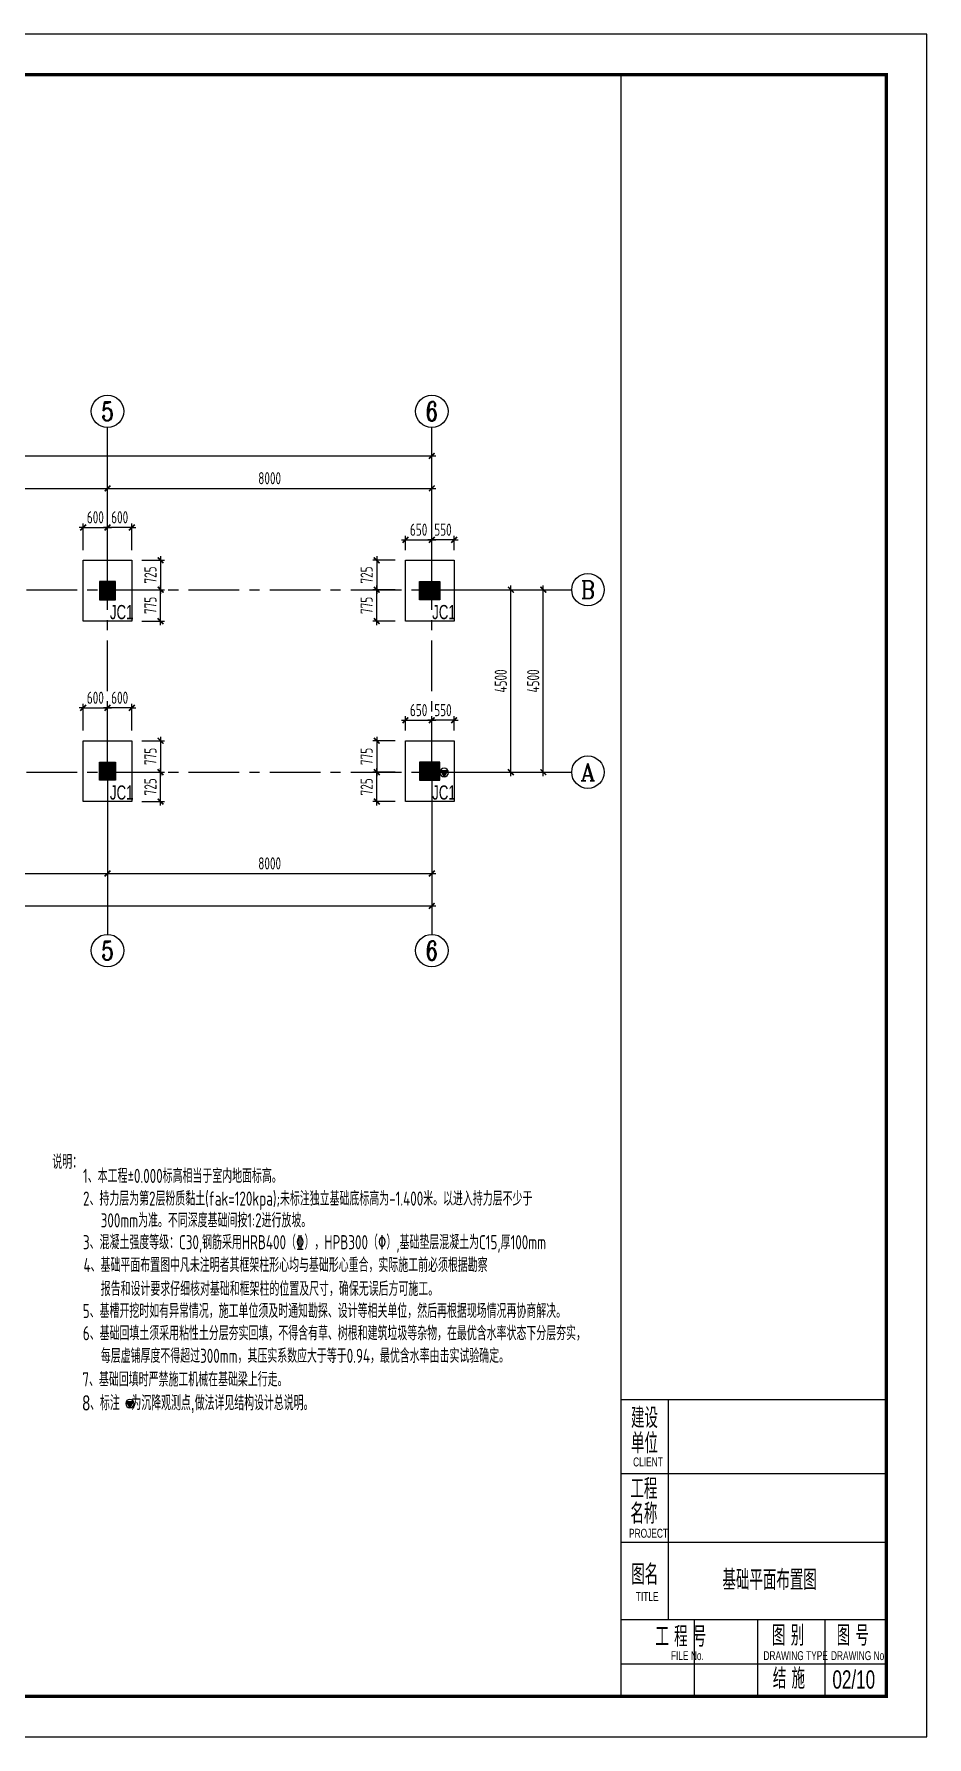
# Model space of a CAD drawing. Extents: x -544850 to 241437, y -10347 to 32059.
# Drawn here: x -378952 to -356925, y -10347 to 31653 of the extents above; entities that cross this region are included whole.
import ezdxf
from ezdxf.enums import TextEntityAlignment as Align

# ---------------------------------------------------------------- set-up
doc = ezdxf.new("R2010")
doc.units = 0
doc.header["$LTSCALE"] = 1000
doc.linetypes.add('CENTER', pattern=[2, 1.25, -0.25, 0.25, -0.25])
doc.layers.get('0').update_dxf_attribs({"linetype": 'CONTINUOUS'})
doc.layers.get('Defpoints').update_dxf_attribs({"linetype": 'CONTINUOUS'})
for name, color, linetype in [('AXIS', 253, 'CENTER'), ('AXIS_DIM', 3, 'CONTINUOUS'), ('COLU', 7, 'CONTINUOUS'), ('COLU_HATCH', 251, 'CONTINUOUS'), ('PUB_TEXT', 7, 'CONTINUOUS'), ('SM文字', 2, 'CONTINUOUS'), ('SM详图边线', 7, 'CONTINUOUS'), ('TEXT', 7, 'CONTINUOUS'), ('图框(修改)', 2, 'CONTINUOUS'), ('图框(锁住)', 7, 'CONTINUOUS'), ('桩标注', 6, 'CONTINUOUS')]:
    doc.layers.add(name, color=color, linetype=linetype)
doc.layers.add('出图隐藏', color=7, linetype='CONTINUOUS', plot=False)
doc.styles.add('_TCH_AXIS', font='COMPLEX', dxfattribs={"bigfont": 'GBCBIG'})
doc.styles.add('TSSD_Dimension', font='tssdeng.shx', dxfattribs={"width": 0.7, "bigfont": 'hztxt.shx'})
doc.styles.add('TSSD_Label', font='Tssdeng.shx', dxfattribs={"width": 0.7, "bigfont": 'hztxt.shx'})
doc.styles.add('TSSD_Rein', font='天和字符.shx', dxfattribs={"width": 0.7, "bigfont": '天和汉字.shx'})
doc.styles.add('天和', font='天和字符.shx', dxfattribs={"width": 0.7, "bigfont": '天和汉字.shx'})
doc.styles.add('天和黑体', font='天和字符.shx', dxfattribs={"width": 0.7, "bigfont": '天和黑体.shx'})
doc.dimstyles.new('TSSD_100_100', dxfattribs={"dimtxt": 300, "dimasz": 100, "dimexe": 100, "dimexo": 250, "dimgap": 100, "dimtad": 1, "dimdec": 0, "dimzin": 0, "dimdsep": 46, "dimtxsty": 'TSSD_Dimension', "dimblk": 'ARCHTICK', "dimblk1": 'ARCHTICK', "dimblk2": 'ARCHTICK', "dimcen": 0, "dimdle": 100, "dimclrt": 7, "dimadec": 0, "dimazin": 0, "dimtfac": 1, "dimtdec": 0, "dimtix": 1, "dimtmove": 2, "dimatfit": 3, "dimldrblk": 'ARCHTICK', "dimfxl": 0, "dimtolj": 1, "dimtzin": 0, "dimarcsym": 0})

# ---------------------------------------------------------------- blocks, each defined once
blk = doc.blocks.new('_ArchTick')
at = {"color": 0, "linetype": 'ByBlock', "const_width": 0.4}
blk.add_lwpolyline([(-0.71, -0.71), (0.71, 0.71)], dxfattribs=at)
blk = doc.blocks.new('*D295')
at = {"layer": 'AXIS_DIM', "color": 0, "lineweight": -2, "transparency": 16777216}
for p, q in [((-368890, 17948), (-366289, 17948)), ((-366389, 13348), (-366389, 18048)), ((-368890, 13448), (-366289, 13448))]:
    blk.add_line(p, q, dxfattribs=at)
at = {"layer": 'Defpoints', "color": 0, "transparency": 16777216}
for p in [(-369140, 17948), (-366389, 17948), (-369140, 13448)]:
    blk.add_point(p, dxfattribs=at)
at = {"layer": 'AXIS_DIM', "color": 0, "lineweight": -2, "transparency": 16777216, "xscale": 100, "yscale": 100, "zscale": 100}
for p, rotation in [((-366389, 17948), 90), ((-366389, 13448), 270)]:
    blk.add_blockref('_ArchTick', p, dxfattribs=dict(at, rotation=rotation))
at = {"layer": 'AXIS_DIM', "color": 7, "transparency": 16777216, "insert": (-366639, 15698), "char_height": 300, "attachment_point": 5, "rotation": 90, "style": 'TSSD_Dimension'}
blk.add_mtext('\\A1;4500', dxfattribs=at)
blk = doc.blocks.new('*D296')
at = {"layer": 'AXIS_DIM', "color": 0, "lineweight": -2, "transparency": 16777216}
for p, q in [((-368890, 17948), (-367089, 17948)), ((-367189, 13348), (-367189, 18048)), ((-368890, 13448), (-367089, 13448))]:
    blk.add_line(p, q, dxfattribs=at)
at = {"layer": 'Defpoints', "color": 0, "transparency": 16777216}
for p in [(-369140, 17948), (-367189, 17948), (-369140, 13448)]:
    blk.add_point(p, dxfattribs=at)
at = {"layer": 'AXIS_DIM', "color": 0, "lineweight": -2, "transparency": 16777216, "xscale": 100, "yscale": 100, "zscale": 100}
for p, rotation in [((-367189, 17948), 90), ((-367189, 13448), 270)]:
    blk.add_blockref('_ArchTick', p, dxfattribs=dict(at, rotation=rotation))
at = {"layer": 'AXIS_DIM', "color": 7, "transparency": 16777216, "insert": (-367439, 15698), "char_height": 300, "attachment_point": 5, "rotation": 90, "style": 'TSSD_Dimension'}
blk.add_mtext('\\A1;4500', dxfattribs=at)
blk = doc.blocks.new('*D297')
at = {"layer": 'AXIS_DIM', "color": 0, "lineweight": -2, "transparency": 16777216}
for p, q in [((-409240, 21248), (-369040, 21248)), ((-409140, 18198), (-409140, 21348)), ((-369140, 18198), (-369140, 21348))]:
    blk.add_line(p, q, dxfattribs=at)
at = {"layer": 'Defpoints', "color": 0, "transparency": 16777216}
for p in [(-369140, 21248), (-409140, 17948), (-369140, 17948)]:
    blk.add_point(p, dxfattribs=at)
at = {"layer": 'AXIS_DIM', "color": 0, "lineweight": -2, "transparency": 16777216, "xscale": 100, "yscale": 100, "zscale": 100, "rotation": 180}
blk.add_blockref('_ArchTick', (-409140, 21248), dxfattribs=at)
at = {"layer": 'AXIS_DIM', "color": 0, "lineweight": -2, "transparency": 16777216, "xscale": 100, "yscale": 100, "zscale": 100}
blk.add_blockref('_ArchTick', (-369140, 21248), dxfattribs=at)
at = {"layer": 'AXIS_DIM', "color": 7, "transparency": 16777216, "insert": (-389140, 21498), "char_height": 300, "attachment_point": 5, "style": 'TSSD_Dimension'}
blk.add_mtext('\\A1;40000', dxfattribs=at)
blk = doc.blocks.new('*D301')
at = {"layer": 'AXIS_DIM', "color": 0, "lineweight": -2, "transparency": 16777216}
for p, q in [((-385240, 20448), (-377040, 20448)), ((-385140, 18198), (-385140, 20548)), ((-377140, 18198), (-377140, 20548))]:
    blk.add_line(p, q, dxfattribs=at)
at = {"layer": 'Defpoints', "color": 0, "transparency": 16777216}
for p in [(-377140, 20448), (-385140, 17948), (-377140, 17948)]:
    blk.add_point(p, dxfattribs=at)
at = {"layer": 'AXIS_DIM', "color": 0, "lineweight": -2, "transparency": 16777216, "xscale": 100, "yscale": 100, "zscale": 100, "rotation": 180}
blk.add_blockref('_ArchTick', (-385140, 20448), dxfattribs=at)
at = {"layer": 'AXIS_DIM', "color": 0, "lineweight": -2, "transparency": 16777216, "xscale": 100, "yscale": 100, "zscale": 100}
blk.add_blockref('_ArchTick', (-377140, 20448), dxfattribs=at)
at = {"layer": 'AXIS_DIM', "color": 7, "transparency": 16777216, "insert": (-381140, 20698), "char_height": 300, "attachment_point": 5, "style": 'TSSD_Dimension'}
blk.add_mtext('\\A1;8000', dxfattribs=at)
blk = doc.blocks.new('*D302')
at = {"layer": 'AXIS_DIM', "color": 0, "lineweight": -2, "transparency": 16777216}
for p, q in [((-377240, 20448), (-369040, 20448)), ((-377140, 18198), (-377140, 20548)), ((-369140, 18198), (-369140, 20548))]:
    blk.add_line(p, q, dxfattribs=at)
at = {"layer": 'Defpoints', "color": 0, "transparency": 16777216}
for p in [(-369140, 20448), (-377140, 17948), (-369140, 17948)]:
    blk.add_point(p, dxfattribs=at)
at = {"layer": 'AXIS_DIM', "color": 0, "lineweight": -2, "transparency": 16777216, "xscale": 100, "yscale": 100, "zscale": 100, "rotation": 180}
blk.add_blockref('_ArchTick', (-377140, 20448), dxfattribs=at)
at = {"layer": 'AXIS_DIM', "color": 0, "lineweight": -2, "transparency": 16777216, "xscale": 100, "yscale": 100, "zscale": 100}
blk.add_blockref('_ArchTick', (-369140, 20448), dxfattribs=at)
at = {"layer": 'AXIS_DIM', "color": 7, "transparency": 16777216, "insert": (-373140, 20698), "char_height": 300, "attachment_point": 5, "style": 'TSSD_Dimension'}
blk.add_mtext('\\A1;8000', dxfattribs=at)
blk = doc.blocks.new('*D306')
at = {"layer": 'AXIS_DIM', "color": 0, "lineweight": -2, "transparency": 16777216}
for p, q in [((-385140, 13198), (-385140, 10848)), ((-377140, 13198), (-377140, 10848)), ((-385240, 10948), (-377040, 10948))]:
    blk.add_line(p, q, dxfattribs=at)
at = {"layer": 'Defpoints', "color": 0, "transparency": 16777216}
for p in [(-385140, 13448), (-377140, 13448), (-377140, 10948)]:
    blk.add_point(p, dxfattribs=at)
at = {"layer": 'AXIS_DIM', "color": 0, "lineweight": -2, "transparency": 16777216, "xscale": 100, "yscale": 100, "zscale": 100, "rotation": 180}
blk.add_blockref('_ArchTick', (-385140, 10948), dxfattribs=at)
at = {"layer": 'AXIS_DIM', "color": 0, "lineweight": -2, "transparency": 16777216, "xscale": 100, "yscale": 100, "zscale": 100}
blk.add_blockref('_ArchTick', (-377140, 10948), dxfattribs=at)
at = {"layer": 'AXIS_DIM', "color": 7, "transparency": 16777216, "insert": (-381140, 11198), "char_height": 300, "attachment_point": 5, "style": 'TSSD_Dimension'}
blk.add_mtext('\\A1;8000', dxfattribs=at)
blk = doc.blocks.new('*D307')
at = {"layer": 'AXIS_DIM', "color": 0, "lineweight": -2, "transparency": 16777216}
for p, q in [((-377140, 13198), (-377140, 10848)), ((-369140, 13198), (-369140, 10848)), ((-377240, 10948), (-369040, 10948))]:
    blk.add_line(p, q, dxfattribs=at)
at = {"layer": 'Defpoints', "color": 0, "transparency": 16777216}
for p in [(-377140, 13448), (-369140, 13448), (-369140, 10948)]:
    blk.add_point(p, dxfattribs=at)
at = {"layer": 'AXIS_DIM', "color": 0, "lineweight": -2, "transparency": 16777216, "xscale": 100, "yscale": 100, "zscale": 100, "rotation": 180}
blk.add_blockref('_ArchTick', (-377140, 10948), dxfattribs=at)
at = {"layer": 'AXIS_DIM', "color": 0, "lineweight": -2, "transparency": 16777216, "xscale": 100, "yscale": 100, "zscale": 100}
blk.add_blockref('_ArchTick', (-369140, 10948), dxfattribs=at)
at = {"layer": 'AXIS_DIM', "color": 7, "transparency": 16777216, "insert": (-373140, 11198), "char_height": 300, "attachment_point": 5, "style": 'TSSD_Dimension'}
blk.add_mtext('\\A1;8000', dxfattribs=at)
blk = doc.blocks.new('*D308')
at = {"layer": 'AXIS_DIM', "color": 0, "lineweight": -2, "transparency": 16777216}
for p, q in [((-409140, 13198), (-409140, 10048)), ((-369140, 13198), (-369140, 10048)), ((-409240, 10148), (-369040, 10148))]:
    blk.add_line(p, q, dxfattribs=at)
at = {"layer": 'Defpoints', "color": 0, "transparency": 16777216}
for p in [(-409140, 13448), (-369140, 13448), (-369140, 10148)]:
    blk.add_point(p, dxfattribs=at)
at = {"layer": 'AXIS_DIM', "color": 0, "lineweight": -2, "transparency": 16777216, "xscale": 100, "yscale": 100, "zscale": 100, "rotation": 180}
blk.add_blockref('_ArchTick', (-409140, 10148), dxfattribs=at)
at = {"layer": 'AXIS_DIM', "color": 0, "lineweight": -2, "transparency": 16777216, "xscale": 100, "yscale": 100, "zscale": 100}
blk.add_blockref('_ArchTick', (-369140, 10148), dxfattribs=at)
at = {"layer": 'AXIS_DIM', "color": 7, "transparency": 16777216, "insert": (-389140, 10398), "char_height": 300, "attachment_point": 5, "style": 'TSSD_Dimension'}
blk.add_mtext('\\A1;40000', dxfattribs=at)
blk = doc.blocks.new('沉降观测')
at = {"layer": 'SM文字'}
for p, q in [((0, 0), (-182, 315)), ((182, 315), (-182, 315)), ((182, 315), (0, 0))]:
    blk.add_line(p, q, dxfattribs=at)
blk.add_circle((0, 210), 210, dxfattribs=at)
blk.add_solid([(-182, 315), (0, 0), (182, 315)], dxfattribs=at)
blk = doc.blocks.new('FDTERTER')
at = {"layer": '出图隐藏', "linetype": 'Continuous'}
blk.add_line((53642, 2888), (53642, 988), dxfattribs=at)
at = {"layer": '图框(锁住)', "color": 3, "linetype": 'Continuous'}
for p, q in [((59385, 41988), (-15, 41988)), ((59385, -12), (59385, 41988)), ((53001, 8311), (53001, 2888)), ((51836, 6488), (58385, 6488)), ((51836, 4788), (58385, 4788)), ((55203, 2888), (55203, 988)), ((56864, 2888), (56864, 988)), ((51836, 1788), (58385, 1788)), ((51836, 988), (58385, 988)), ((-15, -12), (59385, -12))]:
    blk.add_line(p, q, dxfattribs=at)
at = {"layer": '图框(锁住)', "linetype": 'Continuous'}
for p, q in [((51836, 40988), (51836, 988)), ((51836, 8311), (58385, 8311)), ((51836, 2888), (58385, 2888))]:
    blk.add_line(p, q, dxfattribs=at)
at = {"layer": '图框(锁住)', "linetype": 'Continuous', "const_width": 80}
blk.add_lwpolyline([(58385, 39888), (58385, 40988), (2485, 40988), (2485, 988), (58385, 988)], close=True, dxfattribs=at)
at = {"layer": '图框(锁住)', "linetype": 'Continuous', "const_width": 35}
blk.add_lwpolyline([(51836, 988), (51836, 40988)], dxfattribs=at)
at = {"layer": '图框(修改)', "linetype": 'Continuous', "style": '天和', "width": 0.7}
blk.add_text('结 施', height=500, dxfattribs=at).set_placement((55582, 1179))
at = {"layer": '图框(锁住)', "color": 3, "linetype": 'Continuous', "width": 0.7}
for s, height, style, p in [('建设', 500, '天和', (52084, 7607)), ('单位', 500, '天和', (52084, 6980)), ('CLIENT', 220, '天和黑体', (52136, 6660)), ('工程', 500, '天和', (52070, 5859)), ('名称', 500, '天和', (52070, 5245)), ('PROJECT', 220, '天和黑体', (52036, 4901)), ('图名', 500, '天和', (52090, 3741)), ('TITLE', 220, '天和黑体', (52204, 3341)), ('工 程 号', 500, '天和', (52686, 2211)), ('图 别', 500, '天和', (55563, 2238)), ('图 号', 500, '天和', (57159, 2238)), ('FILE No.', 220, '天和黑体', (53068, 1883)), ('DRAWING TYPE', 220, '天和黑体', (55351, 1883)), ('DRAWING No.', 220, '天和黑体', (57016, 1883))]:
    blk.add_text(s, height=height, dxfattribs=dict(at, style=style)).set_placement(p)
blk = doc.blocks.new('*D393')
at = {"layer": 'AXIS_DIM', "color": 0, "lineweight": -2, "transparency": 16777216}
for p, q in [((-376290, 13448), (-375731, 13448)), ((-375831, 12623), (-375831, 13548)), ((-376290, 12723), (-375731, 12723))]:
    blk.add_line(p, q, dxfattribs=at)
at = {"layer": 'Defpoints', "color": 0, "transparency": 16777216}
for p in [(-376540, 13448), (-375831, 13448), (-376540, 12723)]:
    blk.add_point(p, dxfattribs=at)
at = {"layer": 'AXIS_DIM', "color": 0, "lineweight": -2, "transparency": 16777216, "xscale": 100, "yscale": 100, "zscale": 100}
for p, rotation in [((-375831, 13448), 90), ((-375831, 12723), 270)]:
    blk.add_blockref('_ArchTick', p, dxfattribs=dict(at, rotation=rotation))
at = {"layer": 'AXIS_DIM', "color": 7, "transparency": 16777216, "insert": (-376081, 13086), "char_height": 300, "attachment_point": 5, "rotation": 90, "style": 'TSSD_Dimension'}
blk.add_mtext('\\A1;725', dxfattribs=at)
blk = doc.blocks.new('*D394')
at = {"layer": 'AXIS_DIM', "color": 0, "lineweight": -2, "transparency": 16777216}
for p, q in [((-375831, 14323), (-375831, 13348)), ((-376290, 14223), (-375731, 14223)), ((-376290, 13448), (-375731, 13448))]:
    blk.add_line(p, q, dxfattribs=at)
at = {"layer": 'Defpoints', "color": 0, "transparency": 16777216}
for p in [(-376540, 14223), (-376540, 13448), (-375831, 13448)]:
    blk.add_point(p, dxfattribs=at)
at = {"layer": 'AXIS_DIM', "color": 0, "lineweight": -2, "transparency": 16777216, "xscale": 100, "yscale": 100, "zscale": 100}
for p, rotation in [((-375831, 14223), 90), ((-375831, 13448), 270)]:
    blk.add_blockref('_ArchTick', p, dxfattribs=dict(at, rotation=rotation))
at = {"layer": 'AXIS_DIM', "color": 7, "transparency": 16777216, "insert": (-376081, 13836), "char_height": 300, "attachment_point": 5, "rotation": 90, "style": 'TSSD_Dimension'}
blk.add_mtext('\\A1;775', dxfattribs=at)
blk = doc.blocks.new('*D395')
at = {"layer": 'AXIS_DIM', "color": 0, "lineweight": -2, "transparency": 16777216}
for p, q in [((-370040, 13448), (-370598, 13448)), ((-370498, 12623), (-370498, 13548)), ((-370040, 12723), (-370598, 12723))]:
    blk.add_line(p, q, dxfattribs=at)
at = {"layer": 'Defpoints', "color": 0, "transparency": 16777216}
for p in [(-370498, 13448), (-369790, 13448), (-369790, 12723)]:
    blk.add_point(p, dxfattribs=at)
at = {"layer": 'AXIS_DIM', "color": 0, "lineweight": -2, "transparency": 16777216, "xscale": 100, "yscale": 100, "zscale": 100}
for p, rotation in [((-370498, 13448), 90), ((-370498, 12723), 270)]:
    blk.add_blockref('_ArchTick', p, dxfattribs=dict(at, rotation=rotation))
at = {"layer": 'AXIS_DIM', "color": 7, "transparency": 16777216, "insert": (-370748, 13086), "char_height": 300, "attachment_point": 5, "rotation": 90, "style": 'TSSD_Dimension'}
blk.add_mtext('\\A1;725', dxfattribs=at)
blk = doc.blocks.new('*D396')
at = {"layer": 'AXIS_DIM', "color": 0, "lineweight": -2, "transparency": 16777216}
for p, q in [((-370498, 14323), (-370498, 13348)), ((-370040, 14223), (-370598, 14223)), ((-370040, 13448), (-370598, 13448))]:
    blk.add_line(p, q, dxfattribs=at)
at = {"layer": 'Defpoints', "color": 0, "transparency": 16777216}
for p in [(-369790, 14223), (-370498, 13448), (-369790, 13448)]:
    blk.add_point(p, dxfattribs=at)
at = {"layer": 'AXIS_DIM', "color": 0, "lineweight": -2, "transparency": 16777216, "xscale": 100, "yscale": 100, "zscale": 100}
for p, rotation in [((-370498, 14223), 90), ((-370498, 13448), 270)]:
    blk.add_blockref('_ArchTick', p, dxfattribs=dict(at, rotation=rotation))
at = {"layer": 'AXIS_DIM', "color": 7, "transparency": 16777216, "insert": (-370748, 13836), "char_height": 300, "attachment_point": 5, "rotation": 90, "style": 'TSSD_Dimension'}
blk.add_mtext('\\A1;775', dxfattribs=at)
blk = doc.blocks.new('*D403')
at = {"layer": 'AXIS_DIM', "color": 0, "lineweight": -2, "transparency": 16777216}
for p, q in [((-377740, 14473), (-377740, 15134)), ((-377140, 14473), (-377140, 15134)), ((-377740, 15034), (-377840, 15034)), ((-377740, 15034), (-377140, 15034)), ((-377140, 15034), (-377040, 15034))]:
    blk.add_line(p, q, dxfattribs=at)
at = {"layer": 'Defpoints', "color": 0, "transparency": 16777216}
for p in [(-377140, 15034), (-377740, 14223), (-377140, 14223)]:
    blk.add_point(p, dxfattribs=at)
at = {"layer": 'AXIS_DIM', "color": 0, "lineweight": -2, "transparency": 16777216, "xscale": 100, "yscale": 100, "zscale": 100}
blk.add_blockref('_ArchTick', (-377740, 15034), dxfattribs=at)
at = {"layer": 'AXIS_DIM', "color": 0, "lineweight": -2, "transparency": 16777216, "xscale": 100, "yscale": 100, "zscale": 100, "rotation": 180}
blk.add_blockref('_ArchTick', (-377140, 15034), dxfattribs=at)
at = {"layer": 'AXIS_DIM', "color": 7, "transparency": 16777216, "insert": (-377440, 15284), "char_height": 300, "attachment_point": 5, "style": 'TSSD_Dimension'}
blk.add_mtext('\\A1;600', dxfattribs=at)
blk = doc.blocks.new('*D404')
at = {"layer": 'AXIS_DIM', "color": 0, "lineweight": -2, "transparency": 16777216}
for p, q in [((-377140, 14473), (-377140, 15134)), ((-376540, 14473), (-376540, 15134)), ((-377140, 15034), (-377240, 15034)), ((-376540, 15034), (-377140, 15034)), ((-376540, 15034), (-376440, 15034))]:
    blk.add_line(p, q, dxfattribs=at)
at = {"layer": 'Defpoints', "color": 0, "transparency": 16777216}
for p in [(-377140, 15034), (-377140, 14223), (-376540, 14223)]:
    blk.add_point(p, dxfattribs=at)
at = {"layer": 'AXIS_DIM', "color": 0, "lineweight": -2, "transparency": 16777216, "xscale": 100, "yscale": 100, "zscale": 100}
blk.add_blockref('_ArchTick', (-377140, 15034), dxfattribs=at)
at = {"layer": 'AXIS_DIM', "color": 0, "lineweight": -2, "transparency": 16777216, "xscale": 100, "yscale": 100, "zscale": 100, "rotation": 180}
blk.add_blockref('_ArchTick', (-376540, 15034), dxfattribs=at)
at = {"layer": 'AXIS_DIM', "color": 7, "transparency": 16777216, "insert": (-376840, 15284), "char_height": 300, "attachment_point": 5, "style": 'TSSD_Dimension'}
blk.add_mtext('\\A1;600', dxfattribs=at)
blk = doc.blocks.new('*D405')
at = {"layer": 'AXIS_DIM', "color": 0, "lineweight": -2, "transparency": 16777216}
for p, q in [((-369140, 14728), (-369240, 14728)), ((-369140, 14473), (-369140, 14828)), ((-368590, 14728), (-369140, 14728)), ((-368590, 14473), (-368590, 14828)), ((-368590, 14728), (-368490, 14728))]:
    blk.add_line(p, q, dxfattribs=at)
at = {"layer": 'Defpoints', "color": 0, "transparency": 16777216}
for p in [(-369140, 14728), (-369140, 14223), (-368590, 14223)]:
    blk.add_point(p, dxfattribs=at)
at = {"layer": 'AXIS_DIM', "color": 0, "lineweight": -2, "transparency": 16777216, "xscale": 100, "yscale": 100, "zscale": 100}
blk.add_blockref('_ArchTick', (-369140, 14728), dxfattribs=at)
at = {"layer": 'AXIS_DIM', "color": 0, "lineweight": -2, "transparency": 16777216, "xscale": 100, "yscale": 100, "zscale": 100, "rotation": 180}
blk.add_blockref('_ArchTick', (-368590, 14728), dxfattribs=at)
at = {"layer": 'AXIS_DIM', "color": 7, "transparency": 16777216, "insert": (-368865, 14978), "char_height": 300, "attachment_point": 5, "style": 'TSSD_Dimension'}
blk.add_mtext('\\A1;550', dxfattribs=at)
blk = doc.blocks.new('*D406')
at = {"layer": 'AXIS_DIM', "color": 0, "lineweight": -2, "transparency": 16777216}
for p, q in [((-369890, 14728), (-369040, 14728)), ((-369790, 14473), (-369790, 14828)), ((-369140, 14473), (-369140, 14828))]:
    blk.add_line(p, q, dxfattribs=at)
at = {"layer": 'Defpoints', "color": 0, "transparency": 16777216}
for p in [(-369140, 14728), (-369790, 14223), (-369140, 14223)]:
    blk.add_point(p, dxfattribs=at)
at = {"layer": 'AXIS_DIM', "color": 0, "lineweight": -2, "transparency": 16777216, "xscale": 100, "yscale": 100, "zscale": 100, "rotation": 180}
blk.add_blockref('_ArchTick', (-369790, 14728), dxfattribs=at)
at = {"layer": 'AXIS_DIM', "color": 0, "lineweight": -2, "transparency": 16777216, "xscale": 100, "yscale": 100, "zscale": 100}
blk.add_blockref('_ArchTick', (-369140, 14728), dxfattribs=at)
at = {"layer": 'AXIS_DIM', "color": 7, "transparency": 16777216, "insert": (-369465, 14978), "char_height": 300, "attachment_point": 5, "style": 'TSSD_Dimension'}
blk.add_mtext('\\A1;650', dxfattribs=at)
blk = doc.blocks.new('*D407')
at = {"layer": 'AXIS_DIM', "color": 0, "lineweight": -2, "transparency": 16777216}
for p, q in [((-376290, 18673), (-375731, 18673)), ((-375831, 18773), (-375831, 17848)), ((-376290, 17948), (-375731, 17948))]:
    blk.add_line(p, q, dxfattribs=at)
at = {"layer": 'Defpoints', "color": 0, "transparency": 16777216}
for p in [(-376540, 18673), (-376540, 17948), (-375831, 17948)]:
    blk.add_point(p, dxfattribs=at)
at = {"layer": 'AXIS_DIM', "color": 0, "lineweight": -2, "transparency": 16777216, "xscale": 100, "yscale": 100, "zscale": 100}
for p, rotation in [((-375831, 18673), 90), ((-375831, 17948), 270)]:
    blk.add_blockref('_ArchTick', p, dxfattribs=dict(at, rotation=rotation))
at = {"layer": 'AXIS_DIM', "color": 7, "transparency": 16777216, "insert": (-376081, 18311), "char_height": 300, "attachment_point": 5, "rotation": 90, "style": 'TSSD_Dimension'}
blk.add_mtext('\\A1;725', dxfattribs=at)
blk = doc.blocks.new('*D408')
at = {"layer": 'AXIS_DIM', "color": 0, "lineweight": -2, "transparency": 16777216}
for p, q in [((-376290, 17948), (-375731, 17948)), ((-375831, 17073), (-375831, 18048)), ((-376290, 17173), (-375731, 17173))]:
    blk.add_line(p, q, dxfattribs=at)
at = {"layer": 'Defpoints', "color": 0, "transparency": 16777216}
for p in [(-376540, 17948), (-375831, 17948), (-376540, 17173)]:
    blk.add_point(p, dxfattribs=at)
at = {"layer": 'AXIS_DIM', "color": 0, "lineweight": -2, "transparency": 16777216, "xscale": 100, "yscale": 100, "zscale": 100}
for p, rotation in [((-375831, 17948), 90), ((-375831, 17173), 270)]:
    blk.add_blockref('_ArchTick', p, dxfattribs=dict(at, rotation=rotation))
at = {"layer": 'AXIS_DIM', "color": 7, "transparency": 16777216, "insert": (-376081, 17561), "char_height": 300, "attachment_point": 5, "rotation": 90, "style": 'TSSD_Dimension'}
blk.add_mtext('\\A1;775', dxfattribs=at)
blk = doc.blocks.new('*D409')
at = {"layer": 'AXIS_DIM', "color": 0, "lineweight": -2, "transparency": 16777216}
for p, q in [((-370040, 18673), (-370598, 18673)), ((-370498, 18773), (-370498, 17848)), ((-370040, 17948), (-370598, 17948))]:
    blk.add_line(p, q, dxfattribs=at)
at = {"layer": 'Defpoints', "color": 0, "transparency": 16777216}
for p in [(-369790, 18673), (-370498, 17948), (-369790, 17948)]:
    blk.add_point(p, dxfattribs=at)
at = {"layer": 'AXIS_DIM', "color": 0, "lineweight": -2, "transparency": 16777216, "xscale": 100, "yscale": 100, "zscale": 100}
for p, rotation in [((-370498, 18673), 90), ((-370498, 17948), 270)]:
    blk.add_blockref('_ArchTick', p, dxfattribs=dict(at, rotation=rotation))
at = {"layer": 'AXIS_DIM', "color": 7, "transparency": 16777216, "insert": (-370748, 18311), "char_height": 300, "attachment_point": 5, "rotation": 90, "style": 'TSSD_Dimension'}
blk.add_mtext('\\A1;725', dxfattribs=at)
blk = doc.blocks.new('*D410')
at = {"layer": 'AXIS_DIM', "color": 0, "lineweight": -2, "transparency": 16777216}
for p, q in [((-370040, 17948), (-370598, 17948)), ((-370498, 17073), (-370498, 18048)), ((-370040, 17173), (-370598, 17173))]:
    blk.add_line(p, q, dxfattribs=at)
at = {"layer": 'Defpoints', "color": 0, "transparency": 16777216}
for p in [(-370498, 17948), (-369790, 17948), (-369790, 17173)]:
    blk.add_point(p, dxfattribs=at)
at = {"layer": 'AXIS_DIM', "color": 0, "lineweight": -2, "transparency": 16777216, "xscale": 100, "yscale": 100, "zscale": 100}
for p, rotation in [((-370498, 17948), 90), ((-370498, 17173), 270)]:
    blk.add_blockref('_ArchTick', p, dxfattribs=dict(at, rotation=rotation))
at = {"layer": 'AXIS_DIM', "color": 7, "transparency": 16777216, "insert": (-370748, 17561), "char_height": 300, "attachment_point": 5, "rotation": 90, "style": 'TSSD_Dimension'}
blk.add_mtext('\\A1;775', dxfattribs=at)
blk = doc.blocks.new('*D419')
at = {"layer": 'AXIS_DIM', "color": 0, "lineweight": -2, "transparency": 16777216}
for p, q in [((-369140, 19178), (-369240, 19178)), ((-369140, 18923), (-369140, 19278)), ((-368590, 19178), (-369140, 19178)), ((-368590, 18923), (-368590, 19278)), ((-368590, 19178), (-368490, 19178))]:
    blk.add_line(p, q, dxfattribs=at)
at = {"layer": 'Defpoints', "color": 0, "transparency": 16777216}
for p in [(-369140, 19178), (-369140, 18673), (-368590, 18673)]:
    blk.add_point(p, dxfattribs=at)
at = {"layer": 'AXIS_DIM', "color": 0, "lineweight": -2, "transparency": 16777216, "xscale": 100, "yscale": 100, "zscale": 100}
blk.add_blockref('_ArchTick', (-369140, 19178), dxfattribs=at)
at = {"layer": 'AXIS_DIM', "color": 0, "lineweight": -2, "transparency": 16777216, "xscale": 100, "yscale": 100, "zscale": 100, "rotation": 180}
blk.add_blockref('_ArchTick', (-368590, 19178), dxfattribs=at)
at = {"layer": 'AXIS_DIM', "color": 7, "transparency": 16777216, "insert": (-368865, 19428), "char_height": 300, "attachment_point": 5, "style": 'TSSD_Dimension'}
blk.add_mtext('\\A1;550', dxfattribs=at)
blk = doc.blocks.new('*D420')
at = {"layer": 'AXIS_DIM', "color": 0, "lineweight": -2, "transparency": 16777216}
for p, q in [((-369890, 19178), (-369040, 19178)), ((-369790, 18923), (-369790, 19278)), ((-369140, 18923), (-369140, 19278))]:
    blk.add_line(p, q, dxfattribs=at)
at = {"layer": 'Defpoints', "color": 0, "transparency": 16777216}
for p in [(-369140, 19178), (-369790, 18673), (-369140, 18673)]:
    blk.add_point(p, dxfattribs=at)
at = {"layer": 'AXIS_DIM', "color": 0, "lineweight": -2, "transparency": 16777216, "xscale": 100, "yscale": 100, "zscale": 100, "rotation": 180}
blk.add_blockref('_ArchTick', (-369790, 19178), dxfattribs=at)
at = {"layer": 'AXIS_DIM', "color": 0, "lineweight": -2, "transparency": 16777216, "xscale": 100, "yscale": 100, "zscale": 100}
blk.add_blockref('_ArchTick', (-369140, 19178), dxfattribs=at)
at = {"layer": 'AXIS_DIM', "color": 7, "transparency": 16777216, "insert": (-369465, 19428), "char_height": 300, "attachment_point": 5, "style": 'TSSD_Dimension'}
blk.add_mtext('\\A1;650', dxfattribs=at)
blk = doc.blocks.new('*D421')
at = {"layer": 'AXIS_DIM', "color": 0, "lineweight": -2, "transparency": 16777216}
for p, q in [((-377740, 19484), (-377840, 19484)), ((-377740, 18923), (-377740, 19584)), ((-377740, 19484), (-377140, 19484)), ((-377140, 18923), (-377140, 19584)), ((-377140, 19484), (-377040, 19484))]:
    blk.add_line(p, q, dxfattribs=at)
at = {"layer": 'Defpoints', "color": 0, "transparency": 16777216}
for p in [(-377140, 19484), (-377740, 18673), (-377140, 18673)]:
    blk.add_point(p, dxfattribs=at)
at = {"layer": 'AXIS_DIM', "color": 0, "lineweight": -2, "transparency": 16777216, "xscale": 100, "yscale": 100, "zscale": 100}
blk.add_blockref('_ArchTick', (-377740, 19484), dxfattribs=at)
at = {"layer": 'AXIS_DIM', "color": 0, "lineweight": -2, "transparency": 16777216, "xscale": 100, "yscale": 100, "zscale": 100, "rotation": 180}
blk.add_blockref('_ArchTick', (-377140, 19484), dxfattribs=at)
at = {"layer": 'AXIS_DIM', "color": 7, "transparency": 16777216, "insert": (-377440, 19734), "char_height": 300, "attachment_point": 5, "style": 'TSSD_Dimension'}
blk.add_mtext('\\A1;600', dxfattribs=at)
blk = doc.blocks.new('*D422')
at = {"layer": 'AXIS_DIM', "color": 0, "lineweight": -2, "transparency": 16777216}
for p, q in [((-377140, 19484), (-377240, 19484)), ((-377140, 18923), (-377140, 19584)), ((-376540, 19484), (-377140, 19484)), ((-376540, 18923), (-376540, 19584)), ((-376540, 19484), (-376440, 19484))]:
    blk.add_line(p, q, dxfattribs=at)
at = {"layer": 'Defpoints', "color": 0, "transparency": 16777216}
for p in [(-377140, 19484), (-377140, 18673), (-376540, 18673)]:
    blk.add_point(p, dxfattribs=at)
at = {"layer": 'AXIS_DIM', "color": 0, "lineweight": -2, "transparency": 16777216, "xscale": 100, "yscale": 100, "zscale": 100}
blk.add_blockref('_ArchTick', (-377140, 19484), dxfattribs=at)
at = {"layer": 'AXIS_DIM', "color": 0, "lineweight": -2, "transparency": 16777216, "xscale": 100, "yscale": 100, "zscale": 100, "rotation": 180}
blk.add_blockref('_ArchTick', (-376540, 19484), dxfattribs=at)
at = {"layer": 'AXIS_DIM', "color": 7, "transparency": 16777216, "insert": (-376840, 19734), "char_height": 300, "attachment_point": 5, "style": 'TSSD_Dimension'}
blk.add_mtext('\\A1;600', dxfattribs=at)

msp = doc.modelspace()

# ---------------------------------------------------------------- hatches: boundary and pattern name
at = {"layer": 'COLU_HATCH'}
for points in [[(-377339.7, 17698), (-376939.7, 17698), (-376939.7, 18148), (-377339.7, 18148)], [(-368939.7, 17698), (-369439.7, 17698), (-369439.7, 18148), (-368939.7, 18148)], [(-377339.7, 13698), (-376939.7, 13698), (-376939.7, 13248), (-377339.7, 13248)], [(-368939.7, 13698), (-369439.7, 13698), (-369439.7, 13248), (-368939.7, 13248)]]:
    msp.add_hatch(color=256, dxfattribs=at).paths.add_polyline_path(points)

# ---------------------------------------------------------------- linework, layer by layer
at = {"layer": 'AXIS'}
for p, q in [((-409139.7, 17948), (-369139.7, 17948)), ((-377139.7, 13448), (-377139.7, 17948)), ((-369139.7, 13448), (-369139.7, 17948)), ((-409139.7, 13448), (-369139.7, 13448))]:
    msp.add_line(p, q, dxfattribs=at)
at = {"layer": 'AXIS_DIM'}
for p, q in [((-377139.7, 17948), (-377139.7, 21948)), ((-369139.7, 17948), (-369139.7, 21948)), ((-369139.7, 17948), (-365689.4, 17948)), ((-377139.7, 13448), (-377139.7, 9448)), ((-369139.7, 13448), (-365689.4, 13448)), ((-369139.7, 13448), (-369139.7, 9448))]:
    msp.add_line(p, q, dxfattribs=at)
for centre in [(-377139.7, 22348), (-369139.7, 22348), (-365289.4, 17948), (-365289.4, 13448), (-377139.7, 9048), (-369139.7, 9048)]:
    msp.add_circle(centre, 400, dxfattribs=at)
at = {"layer": 'COLU'}
for points in [[(-377739.7, 18673), (-376539.7, 18673), (-376539.7, 17173), (-377739.7, 17173)], [(-369789.7, 18673), (-368589.7, 18673), (-368589.7, 17173), (-369789.7, 17173)], [(-377739.7, 14223), (-376539.7, 14223), (-376539.7, 12723), (-377739.7, 12723)], [(-369789.7, 14223), (-368589.7, 14223), (-368589.7, 12723), (-369789.7, 12723)]]:
    msp.add_lwpolyline(points, close=True, dxfattribs=at)
for points in [[(-377339.7, 17698), (-376939.7, 17698), (-376939.7, 18148), (-377339.7, 18148), (-377339.7, 17698)], [(-368939.7, 17698), (-369439.7, 17698), (-369439.7, 18148), (-368939.7, 18148), (-368939.7, 17698)], [(-377339.7, 13698), (-376939.7, 13698), (-376939.7, 13248), (-377339.7, 13248), (-377339.7, 13698)], [(-368939.7, 13698), (-369439.7, 13698), (-369439.7, 13248), (-368939.7, 13248), (-368939.7, 13698)]]:
    msp.add_lwpolyline(points, dxfattribs=at)

# ---------------------------------------------------------------- block references
at = {"linetype": 'Continuous'}
msp.add_blockref('FDTERTER', (-416309.9, -10334.8), dxfattribs=at)
at = {"layer": 'SM详图边线', "xscale": -0.4996431120671332, "yscale": 0.4996431121253408, "zscale": 0.4996431120628123}
for p in [(-368835.1, 13335), (-376586.6, -2231)]:
    msp.add_blockref('沉降观测', p, dxfattribs=at)

# ---------------------------------------------------------------- texts
at = {"layer": 'AXIS_DIM', "style": '_TCH_AXIS'}
for s, height, p, p2 in [('5', 465.9, (-377295, 22115.1), (-376984.4, 22115.1)), ('6', 465.9, (-369295, 22115.1), (-368984.4, 22115.1)), ('B', 435.3, (-365465.5, 17730.4), (-365113.2, 17730.4)), ('A', 425.2, (-365471.6, 13235.5), (-365107.1, 13235.5)), ('5', 465.9, (-377295, 8815.1), (-376984.4, 8815.1)), ('6', 465.9, (-369295, 8815.1), (-368984.4, 8815.1))]:
    msp.add_text(s, height=height, dxfattribs=at).set_placement(p, p2, align=Align.FIT)
at = {"layer": 'PUB_TEXT', "style": '天和', "width": 0.7}
msp.add_text('基础平面布置图', height=500, dxfattribs=at).set_placement((-361969.3, -6725.4))
at = {"layer": 'TEXT', "style": 'TSSD_Rein', "width": 0.7}
for p in [(-377081.2, 17221.4), (-369131.2, 17221.4), (-377081.2, 12771.4), (-369131.2, 12771.4)]:
    msp.add_text('JC1', height=349.75, dxfattribs=at).set_placement(p)
at = {"layer": 'TEXT', "color": 6, "style": 'TSSD_Label', "width": 0.7}
for s, p in [('说明：', (-378499.9, 3662.9)), ('1、本工程%%P0.000标高相当于室内地面标高。', (-377743.3, 3315.7)), ('2、持力层为第2层粉质黏土(fak=120kpa);未标注独立基础底标高为-1.400米。以进入持力层不少于', (-377743.3, 2756.1)), ('300mm为准。不同深度基础间按1:2进行放坡。', (-377307.6, 2219.2)), ('3、混凝土强度等级：C30,钢筋采用HRB400（%%132），HPB300（%%130）,基础垫层混凝土为C15,厚100mm', (-377744.6, 1679.6)), ('4、基础平面布置图中凡未注明者其框架柱形心均与基础形心重合，实际施工前必须根据勘察', (-377732.5, 1118)), ('报告和设计要求仔细核对基础和框架柱的位置及尺寸，确保无误后方可施工。', (-377307, 530.2)), ('5、基槽开挖时如有异常情况，施工单位须及时通知勘探、设计等相关单位，然后再根据现场情况再协商解决。', (-377749.5, -14.8)), ('6、基础回填土须采用粘性土分层夯实回填，不得含有草、树根和建筑垃圾等杂物，在最优含水率状态下分层夯实，', (-377747.9, -564.3)), ('每层虚铺厚度不得超过300mm，其压实系数应大于等于0.94，最优含水率由击实试验确定。', (-377304.1, -1122.1)), ('7、基础回填时严禁施工机械在基础梁上行走。', (-377758.7, -1703.9))]:
    msp.add_text(s, height=349.75, dxfattribs=at).set_placement(p)
at = {"layer": '图框(修改)', "linetype": 'Continuous', "style": '天和', "width": 0.7}
msp.add_text('02/10', height=450, dxfattribs=at).set_placement((-359257.2, -9155.6))
at = {"layer": '桩标注', "color": 6, "style": 'TSSD_Rein', "width": 0.7}
msp.add_text('8、标注   为沉降观测点,做法详见结构设计总说明。', height=367.238, dxfattribs=at).set_placement((-377760.4, -2291.2))

# ---------------------------------------------------------------- dimensions: what is measured, and where the dimension line sits
at = {"layer": 'AXIS_DIM'}
for p1, p2, distance, picture, middle in [((-409139.7, 17948), (-369139.7, 17948), 3300, '*D297', (-389139.7, 21498)), ((-385139.7, 17948), (-377139.7, 17948), 2500, '*D301', (-381139.7, 20698)), ((-377139.7, 17948), (-369139.7, 17948), 2500, '*D302', (-373139.7, 20698)), ((-369139.7, 13448), (-369139.7, 17948), -2750.4, '*D295', (-366639.4, 15698)), ((-369139.7, 13448), (-369139.7, 17948), -1950.4, '*D296', (-367439.4, 15698)), ((-409139.7, 13448), (-369139.7, 13448), -3300, '*D308', (-389139.7, 10398)), ((-385139.7, 13448), (-377139.7, 13448), -2500, '*D306', (-381139.7, 11198)), ((-377139.7, 13448), (-369139.7, 13448), -2500, '*D307', (-373139.7, 11198))]:
    dim = msp.add_aligned_dim(p1=p1, p2=p2, distance=distance, dimstyle='TSSD_100_100', dxfattribs=at)
    dim.commit()
    dim.dimension.update_dxf_attribs({"geometry": picture, "text_midpoint": middle})
for base, p1, p2, picture, middle in [((-377139.7, 19483.8), (-377739.7, 18673), (-377139.7, 18673), '*D421', (-377439.7, 19733.8)), ((-369139.7, 19178.1), (-369789.7, 18673), (-369139.7, 18673), '*D420', (-369464.7, 19428.1)), ((-377139.7, 15033.8), (-377739.7, 14223), (-377139.7, 14223), '*D403', (-377439.7, 15283.8))]:
    dim = msp.add_linear_dim(base=base, p1=p1, p2=p2, dimstyle='TSSD_100_100', dxfattribs=at)
    dim.commit()
    dim.dimension.update_dxf_attribs({"geometry": picture, "text_midpoint": middle})
for base, p1, p2, angle, picture, middle in [((-377139.7, 19483.8), (-376539.7, 18673), (-377139.7, 18673), 180, '*D422', (-376839.7, 19733.8)), ((-369139.7, 19178.1), (-368589.7, 18673), (-369139.7, 18673), 180, '*D419', (-368864.7, 19428.1)), ((-375831.2, 17948), (-376539.7, 18673), (-376539.7, 17948), 270, '*D407', (-376081.2, 18310.5)), ((-370498.3, 17948), (-369789.7, 18673), (-369789.7, 17948), 270, '*D409', (-370748.3, 18310.5)), ((-375831.2, 17948), (-376539.7, 17173), (-376539.7, 17948), 90, '*D408', (-376081.2, 17560.5)), ((-370498.3, 17948), (-369789.7, 17173), (-369789.7, 17948), 90, '*D410', (-370748.3, 17560.5)), ((-377139.7, 15033.8), (-376539.7, 14223), (-377139.7, 14223), 180, '*D404', (-376839.7, 15283.8)), ((-369139.7, 14728.1), (-369789.7, 14223), (-369139.7, 14223), 0, '*D406', (-369464.7, 14978.1)), ((-369139.7, 14728.1), (-368589.7, 14223), (-369139.7, 14223), 180, '*D405', (-368864.7, 14978.1)), ((-375831.2, 13448), (-376539.7, 14223), (-376539.7, 13448), 270, '*D394', (-376081.2, 13835.5)), ((-370498.3, 13448), (-369789.7, 14223), (-369789.7, 13448), 270, '*D396', (-370748.3, 13835.5)), ((-375831.2, 13448), (-376539.7, 12723), (-376539.7, 13448), 90, '*D393', (-376081.2, 13085.5)), ((-370498.3, 13448), (-369789.7, 12723), (-369789.7, 13448), 90, '*D395', (-370748.3, 13085.5))]:
    dim = msp.add_linear_dim(base=base, p1=p1, p2=p2, angle=angle, dimstyle='TSSD_100_100', dxfattribs=at)
    dim.commit()
    dim.dimension.update_dxf_attribs({"geometry": picture, "text_midpoint": middle})

doc.saveas('drawing.dxf')
